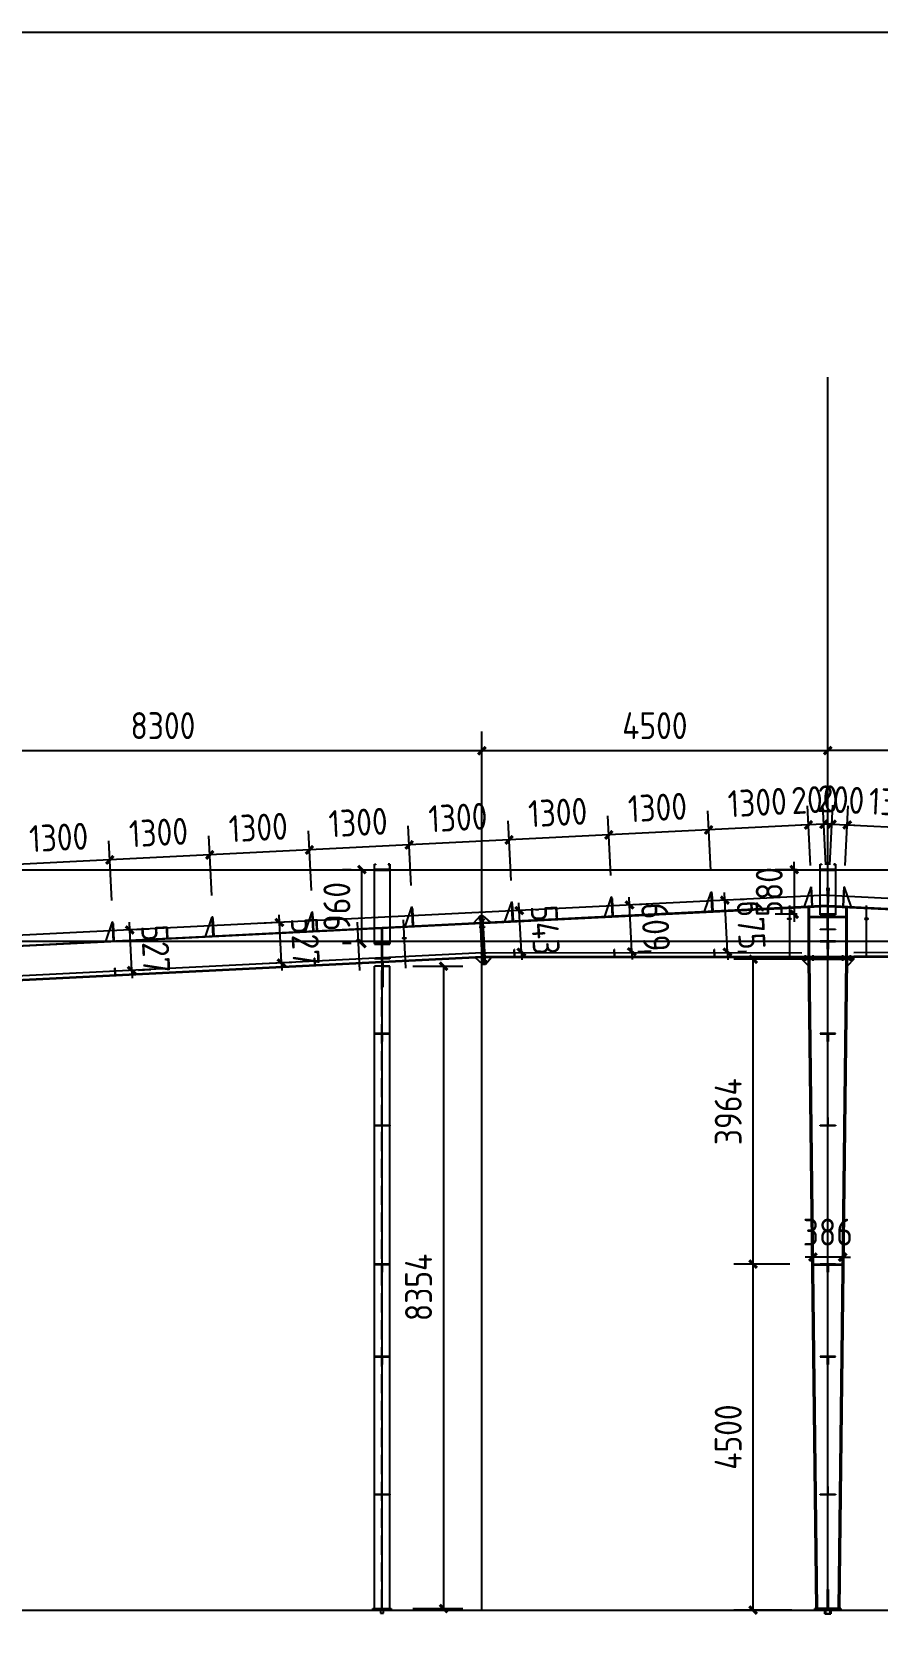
# Model space of a CAD drawing. Extents: x 102162 to 621267, y -39398 to 328893.
# Drawn here: x 188513 to 199516, y 65692 to 86602 of the extents above; entities that cross this region are included whole.
import ezdxf

# ---------------------------------------------------------------- set-up
doc = ezdxf.new("R2010")
doc.units = 0
doc.header["$LTSCALE"] = 1000
doc.header["$MEASUREMENT"] = 0
doc.linetypes.add('DASH', pattern=[0.35, 0.25, -0.1])
doc.layers.add('AXIS', color=3, linetype='Continuous')
doc.layers.add('DOTE', color=1, linetype='Continuous')
doc.styles.get("Standard").update_dxf_attribs({"font": 'gbenor.shx', "bigfont": 'gbcbig.shx'})
doc.dimstyles.get("Standard").update_dxf_attribs({"dimscale": 100, "dimtxt": 3.5, "dimasz": 1, "dimexe": 2.5, "dimexo": 3, "dimgap": 1.5, "dimtad": 1, "dimdec": 0, "dimzin": 0, "dimdsep": 46, "dimtxsty": 'Standard', "dimblk": 'ARCHTICK', "dimcen": 0.09, "dimadec": 0, "dimazin": 0, "dimtfac": 1, "dimtdec": 0, "dimtix": 1, "dimtmove": 2, "dimatfit": 3, "dimfxl": 1, "dimtolj": 1, "dimtzin": 0, "dimarcsym": 0})

# ---------------------------------------------------------------- blocks, each defined once
blk = doc.blocks.new('_ArchTick')
at = {"color": 0, "linetype": 'ByBlock', "const_width": 0.4}
blk.add_lwpolyline([(-0.5, -0.5), (0.5, 0.5)], dxfattribs=at)
blk = doc.blocks.new('*D3037')
at = {"layer": 'AXIS', "color": 0, "lineweight": -2}
for p, q in [((186065, 75169), (186065, 77507)), ((194365, 74097), (194365, 77507)), ((186065, 77257), (194365, 77257))]:
    blk.add_line(p, q, dxfattribs=at)
at = {"layer": 'Defpoints', "color": 0}
for p in [(194365, 77257), (186065, 74869), (194365, 73797)]:
    blk.add_point(p, dxfattribs=at)
at = {"layer": 'AXIS', "color": 0, "lineweight": -2, "xscale": 100, "yscale": 100, "zscale": 100, "rotation": 180}
blk.add_blockref('_ArchTick', (186065, 77257), dxfattribs=at)
at = {"layer": 'AXIS', "color": 0, "lineweight": -2, "xscale": 100, "yscale": 100, "zscale": 100}
blk.add_blockref('_ArchTick', (194365, 77257), dxfattribs=at)
at = {"layer": 'AXIS', "color": 0, "insert": (190215, 77582), "char_height": 350, "attachment_point": 5}
blk.add_mtext('\\A1;8300', dxfattribs=at)
blk = doc.blocks.new('*D3038')
at = {"layer": 'AXIS', "color": 0, "lineweight": -2}
for p, q in [((194365, 74097), (194365, 77507)), ((198865, 76239), (198865, 77507)), ((194365, 77257), (198865, 77257))]:
    blk.add_line(p, q, dxfattribs=at)
at = {"layer": 'Defpoints', "color": 0}
for p in [(198865, 77257), (198865, 75939), (194365, 73797)]:
    blk.add_point(p, dxfattribs=at)
at = {"layer": 'AXIS', "color": 0, "lineweight": -2, "xscale": 100, "yscale": 100, "zscale": 100, "rotation": 180}
blk.add_blockref('_ArchTick', (194365, 77257), dxfattribs=at)
at = {"layer": 'AXIS', "color": 0, "lineweight": -2, "xscale": 100, "yscale": 100, "zscale": 100}
blk.add_blockref('_ArchTick', (198865, 77257), dxfattribs=at)
at = {"layer": 'AXIS', "color": 0, "insert": (196615, 77582), "char_height": 350, "attachment_point": 5}
blk.add_mtext('\\A1;4500', dxfattribs=at)
blk = doc.blocks.new('*D3039')
at = {"layer": 'AXIS', "color": 0, "lineweight": -2}
for p, q in [((198639, 75762), (198600, 76540)), ((198839, 75772), (198800, 76550)), ((198613, 76291), (198513, 76286)), ((198813, 76301), (198613, 76291)), ((198813, 76301), (198912, 76306))]:
    blk.add_line(p, q, dxfattribs=at)
at = {"layer": 'Defpoints', "color": 0}
for p in [(198613, 76291), (198654, 75462), (198854, 75472)]:
    blk.add_point(p, dxfattribs=at)
at = {"layer": 'AXIS', "color": 0, "lineweight": -2, "xscale": 100, "yscale": 100, "zscale": 100}
for p, rotation in [((198613, 76291), 2.862405226109239), ((198813, 76301), 182.8624052261092)]:
    blk.add_blockref('_ArchTick', p, dxfattribs=dict(at, rotation=rotation))
at = {"layer": 'AXIS', "color": 0, "insert": (198696, 76620), "char_height": 350, "attachment_point": 5, "rotation": 2.8624}
blk.add_mtext('\\A1;200', dxfattribs=at)
blk = doc.blocks.new('*D3040')
at = {"layer": 'AXIS', "color": 0, "lineweight": -2}
for p, q in [((198639, 75762), (198600, 76540)), ((197341, 75697), (197302, 76476)), ((198613, 76291), (197314, 76226))]:
    blk.add_line(p, q, dxfattribs=at)
at = {"layer": 'Defpoints', "color": 0}
for p in [(197314, 76226), (197356, 75397), (198654, 75462)]:
    blk.add_point(p, dxfattribs=at)
at = {"layer": 'AXIS', "color": 0, "lineweight": -2, "xscale": 100, "yscale": 100, "zscale": 100}
for p, rotation in [((198613, 76291), 2.862405226111751), ((197314, 76226), 182.8624052261118)]:
    blk.add_blockref('_ArchTick', p, dxfattribs=dict(at, rotation=rotation))
at = {"layer": 'AXIS', "color": 0, "insert": (197947, 76583), "char_height": 350, "attachment_point": 5, "rotation": 2.8624}
blk.add_mtext('\\A1;1300', dxfattribs=at)
blk = doc.blocks.new('*D3041')
at = {"layer": 'AXIS', "color": 0, "lineweight": -2}
for p, q in [((196043, 75632), (196004, 76411)), ((197341, 75697), (197302, 76476)), ((197314, 76226), (196016, 76161))]:
    blk.add_line(p, q, dxfattribs=at)
at = {"layer": 'Defpoints', "color": 0}
for p in [(196016, 76161), (196057, 75332), (197356, 75397)]:
    blk.add_point(p, dxfattribs=at)
at = {"layer": 'AXIS', "color": 0, "lineweight": -2, "xscale": 100, "yscale": 100, "zscale": 100}
for p, rotation in [((196016, 76161), 182.8624052261118), ((197314, 76226), 2.862405226111751)]:
    blk.add_blockref('_ArchTick', p, dxfattribs=dict(at, rotation=rotation))
at = {"layer": 'AXIS', "color": 0, "insert": (196649, 76518), "char_height": 350, "attachment_point": 5, "rotation": 2.8624}
blk.add_mtext('\\A1;1300', dxfattribs=at)
blk = doc.blocks.new('*D3042')
at = {"layer": 'AXIS', "color": 0, "lineweight": -2}
for p, q in [((194744, 75567), (194705, 76346)), ((196043, 75632), (196004, 76411)), ((196016, 76161), (194718, 76096))]:
    blk.add_line(p, q, dxfattribs=at)
at = {"layer": 'Defpoints', "color": 0}
for p in [(194718, 76096), (196057, 75332), (194759, 75267)]:
    blk.add_point(p, dxfattribs=at)
at = {"layer": 'AXIS', "color": 0, "lineweight": -2, "xscale": 100, "yscale": 100, "zscale": 100}
for p, rotation in [((194718, 76096), 182.8624052261118), ((196016, 76161), 2.862405226111751)]:
    blk.add_blockref('_ArchTick', p, dxfattribs=dict(at, rotation=rotation))
at = {"layer": 'AXIS', "color": 0, "insert": (195351, 76453), "char_height": 350, "attachment_point": 5, "rotation": 2.8624}
blk.add_mtext('\\A1;1300', dxfattribs=at)
blk = doc.blocks.new('*D3043')
at = {"layer": 'AXIS', "color": 0, "lineweight": -2}
for p, q in [((194744, 75567), (194705, 76346)), ((193446, 75502), (193407, 76281)), ((194718, 76096), (193419, 76031))]:
    blk.add_line(p, q, dxfattribs=at)
at = {"layer": 'Defpoints', "color": 0}
for p in [(193419, 76031), (193461, 75203), (194759, 75267)]:
    blk.add_point(p, dxfattribs=at)
at = {"layer": 'AXIS', "color": 0, "lineweight": -2, "xscale": 100, "yscale": 100, "zscale": 100}
for p, rotation in [((194718, 76096), 2.862405226111751), ((193419, 76031), 182.8624052261118)]:
    blk.add_blockref('_ArchTick', p, dxfattribs=dict(at, rotation=rotation))
at = {"layer": 'AXIS', "color": 0, "insert": (194052, 76388), "char_height": 350, "attachment_point": 5, "rotation": 2.8624}
blk.add_mtext('\\A1;1300', dxfattribs=at)
blk = doc.blocks.new('*D3044')
at = {"layer": 'AXIS', "color": 0, "lineweight": -2}
for p, q in [((192147, 75437), (192108, 76216)), ((193446, 75502), (193407, 76281)), ((193419, 76031), (192121, 75966))]:
    blk.add_line(p, q, dxfattribs=at)
at = {"layer": 'Defpoints', "color": 0}
for p in [(192121, 75966), (192162, 75138), (193461, 75203)]:
    blk.add_point(p, dxfattribs=at)
at = {"layer": 'AXIS', "color": 0, "lineweight": -2, "xscale": 100, "yscale": 100, "zscale": 100}
for p, rotation in [((192121, 75966), 182.8624052261118), ((193419, 76031), 2.862405226111751)]:
    blk.add_blockref('_ArchTick', p, dxfattribs=dict(at, rotation=rotation))
at = {"layer": 'AXIS', "color": 0, "insert": (192754, 76323), "char_height": 350, "attachment_point": 5, "rotation": 2.8624}
blk.add_mtext('\\A1;1300', dxfattribs=at)
blk = doc.blocks.new('*D3045')
at = {"layer": 'AXIS', "color": 0, "lineweight": -2}
for p, q in [((190849, 75372), (190810, 76151)), ((192147, 75437), (192108, 76216)), ((192121, 75966), (190823, 75901))]:
    blk.add_line(p, q, dxfattribs=at)
at = {"layer": 'Defpoints', "color": 0}
for p in [(190823, 75901), (190864, 75073), (192162, 75138)]:
    blk.add_point(p, dxfattribs=at)
at = {"layer": 'AXIS', "color": 0, "lineweight": -2, "xscale": 100, "yscale": 100, "zscale": 100}
for p, rotation in [((190823, 75901), 182.8624052261118), ((192121, 75966), 2.862405226111751)]:
    blk.add_blockref('_ArchTick', p, dxfattribs=dict(at, rotation=rotation))
at = {"layer": 'AXIS', "color": 0, "insert": (191455, 76258), "char_height": 350, "attachment_point": 5, "rotation": 2.8624}
blk.add_mtext('\\A1;1300', dxfattribs=at)
blk = doc.blocks.new('*D3046')
at = {"layer": 'AXIS', "color": 0, "lineweight": -2}
for p, q in [((190849, 75372), (190810, 76151)), ((189551, 75307), (189512, 76086)), ((190823, 75901), (189524, 75836))]:
    blk.add_line(p, q, dxfattribs=at)
at = {"layer": 'Defpoints', "color": 0}
for p in [(189524, 75836), (190864, 75073), (189566, 75008)]:
    blk.add_point(p, dxfattribs=at)
at = {"layer": 'AXIS', "color": 0, "lineweight": -2, "xscale": 100, "yscale": 100, "zscale": 100}
for p, rotation in [((189524, 75836), 182.8624052261118), ((190823, 75901), 2.862405226111751)]:
    blk.add_blockref('_ArchTick', p, dxfattribs=dict(at, rotation=rotation))
at = {"layer": 'AXIS', "color": 0, "insert": (190157, 76193), "char_height": 350, "attachment_point": 5, "rotation": 2.8624}
blk.add_mtext('\\A1;1300', dxfattribs=at)
blk = doc.blocks.new('*D3047')
at = {"layer": 'AXIS', "color": 0, "lineweight": -2}
for p, q in [((188252, 75242), (188213, 76021)), ((189551, 75307), (189512, 76086)), ((189524, 75836), (188226, 75771))]:
    blk.add_line(p, q, dxfattribs=at)
at = {"layer": 'Defpoints', "color": 0}
for p in [(188226, 75771), (188267, 74943), (189566, 75008)]:
    blk.add_point(p, dxfattribs=at)
at = {"layer": 'AXIS', "color": 0, "lineweight": -2, "xscale": 100, "yscale": 100, "zscale": 100}
for p, rotation in [((189524, 75836), 2.862405226111751), ((188226, 75771), 182.8624052261118)]:
    blk.add_blockref('_ArchTick', p, dxfattribs=dict(at, rotation=rotation))
at = {"layer": 'AXIS', "color": 0, "insert": (188859, 76129), "char_height": 350, "attachment_point": 5, "rotation": 2.8624}
blk.add_mtext('\\A1;1300', dxfattribs=at)
blk = doc.blocks.new('*D3056')
at = {"layer": 'AXIS', "color": 0, "lineweight": -2}
for p, q in [((198865, 76239), (198865, 77507)), ((203365, 74097), (203365, 77507)), ((203365, 77257), (198865, 77257))]:
    blk.add_line(p, q, dxfattribs=at)
at = {"layer": 'Defpoints', "color": 0}
for p in [(198865, 77257), (198865, 75939), (203365, 73797)]:
    blk.add_point(p, dxfattribs=at)
at = {"layer": 'AXIS', "color": 0, "lineweight": -2, "xscale": 100, "yscale": 100, "zscale": 100, "rotation": 180}
blk.add_blockref('_ArchTick', (198865, 77257), dxfattribs=at)
at = {"layer": 'AXIS', "color": 0, "lineweight": -2, "xscale": 100, "yscale": 100, "zscale": 100}
blk.add_blockref('_ArchTick', (203365, 77257), dxfattribs=at)
at = {"layer": 'AXIS', "color": 0, "insert": (201115, 77582), "char_height": 350, "attachment_point": 5}
blk.add_mtext('\\A1;4500', dxfattribs=at)
blk = doc.blocks.new('*D3057')
at = {"layer": 'AXIS', "color": 0, "lineweight": -2}
for p, q in [((198892, 75772), (198931, 76550)), ((199092, 75762), (199130, 76540)), ((198918, 76301), (198818, 76306)), ((198918, 76301), (199118, 76291)), ((199118, 76291), (199218, 76286))]:
    blk.add_line(p, q, dxfattribs=at)
at = {"layer": 'Defpoints', "color": 0}
for p in [(199118, 76291), (198877, 75472), (199077, 75462)]:
    blk.add_point(p, dxfattribs=at)
at = {"layer": 'AXIS', "color": 0, "lineweight": -2, "xscale": 100, "yscale": 100, "zscale": 100}
for p, rotation in [((198918, 76301), 357.1375947738908), ((199118, 76291), 177.1375947738908)]:
    blk.add_blockref('_ArchTick', p, dxfattribs=dict(at, rotation=rotation))
at = {"layer": 'AXIS', "color": 0, "insert": (199034, 76620), "char_height": 350, "attachment_point": 5, "rotation": 357.1376}
blk.add_mtext('\\A1;200', dxfattribs=at)
blk = doc.blocks.new('*D3058')
at = {"layer": 'AXIS', "color": 0, "lineweight": -2}
for p, q in [((199092, 75762), (199130, 76540)), ((200390, 75697), (200429, 76476)), ((199118, 76291), (200416, 76226))]:
    blk.add_line(p, q, dxfattribs=at)
at = {"layer": 'Defpoints', "color": 0}
for p in [(200416, 76226), (199077, 75462), (200375, 75397)]:
    blk.add_point(p, dxfattribs=at)
at = {"layer": 'AXIS', "color": 0, "lineweight": -2, "xscale": 100, "yscale": 100, "zscale": 100}
for p, rotation in [((199118, 76291), 177.1375947738883), ((200416, 76226), 357.1375947738882)]:
    blk.add_blockref('_ArchTick', p, dxfattribs=dict(at, rotation=rotation))
at = {"layer": 'AXIS', "color": 0, "insert": (199783, 76583), "char_height": 350, "attachment_point": 5, "rotation": 357.1376}
blk.add_mtext('\\A1;1300', dxfattribs=at)
blk = doc.blocks.new('*D3081')
at = {"layer": 'AXIS', "color": 0, "lineweight": -2}
for p, q in [((198372, 70579), (197644, 70579)), ((197894, 66079), (197894, 70579)), ((198395, 66079), (197644, 66079))]:
    blk.add_line(p, q, dxfattribs=at)
at = {"layer": 'Defpoints', "color": 0}
for p in [(197894, 70579), (198672, 70579), (198695, 66079)]:
    blk.add_point(p, dxfattribs=at)
at = {"layer": 'AXIS', "color": 0, "lineweight": -2, "xscale": 100, "yscale": 100, "zscale": 100}
for p, rotation in [((197894, 70579), 90), ((197894, 66079), 270)]:
    blk.add_blockref('_ArchTick', p, dxfattribs=dict(at, rotation=rotation))
at = {"layer": 'AXIS', "color": 0, "insert": (197569, 68329), "char_height": 350, "attachment_point": 5, "rotation": 90}
blk.add_mtext('\\A1;4500', dxfattribs=at)
blk = doc.blocks.new('*D3082')
at = {"layer": 'AXIS', "color": 0, "lineweight": -2}
for p, q in [((198565, 74543), (197644, 74543)), ((197894, 70579), (197894, 74543)), ((198372, 70579), (197644, 70579))]:
    blk.add_line(p, q, dxfattribs=at)
at = {"layer": 'Defpoints', "color": 0}
for p in [(197894, 74543), (198865, 74543), (198672, 70579)]:
    blk.add_point(p, dxfattribs=at)
at = {"layer": 'AXIS', "color": 0, "lineweight": -2, "xscale": 100, "yscale": 100, "zscale": 100}
for p, rotation in [((197894, 74543), 90), ((197894, 70579), 270)]:
    blk.add_blockref('_ArchTick', p, dxfattribs=dict(at, rotation=rotation))
at = {"layer": 'AXIS', "color": 0, "insert": (197569, 72561), "char_height": 350, "attachment_point": 5, "rotation": 90}
blk.add_mtext('\\A1;3964', dxfattribs=at)
blk = doc.blocks.new('*D3092')
at = {"color": 0, "lineweight": -2}
for p, q in [((192665, 75709), (192553, 75709)), ((192803, 74749), (192803, 75709)), ((192665, 74749), (192553, 74749))]:
    blk.add_line(p, q, dxfattribs=at)
at = {"layer": 'Defpoints', "color": 0}
for p in [(192803, 75709), (192965, 75709), (192965, 74749)]:
    blk.add_point(p, dxfattribs=at)
at = {"color": 0, "lineweight": -2, "xscale": 100, "yscale": 100, "zscale": 100}
for p, rotation in [((192803, 75709), 90), ((192803, 74749), 270)]:
    blk.add_blockref('_ArchTick', p, dxfattribs=dict(at, rotation=rotation))
at = {"color": 0, "insert": (192478, 75229), "char_height": 350, "attachment_point": 5, "rotation": 90}
blk.add_mtext('\\A1;960', dxfattribs=at)
blk = doc.blocks.new('*D3035')
at = {"color": 0, "lineweight": -2}
for p, q in [((198465, 75709), (198178, 75709)), ((198428, 75709), (198428, 75809)), ((198428, 75709), (198428, 75129)), ((198465, 75129), (198178, 75129)), ((198428, 75129), (198428, 75029))]:
    blk.add_line(p, q, dxfattribs=at)
at = {"layer": 'Defpoints', "color": 0}
for p in [(198765, 75709), (198428, 75129), (198765, 75129)]:
    blk.add_point(p, dxfattribs=at)
at = {"color": 0, "lineweight": -2, "xscale": 100, "yscale": 100, "zscale": 100}
for p, rotation in [((198428, 75709), 270), ((198428, 75129), 90)]:
    blk.add_blockref('_ArchTick', p, dxfattribs=dict(at, rotation=rotation))
at = {"color": 0, "insert": (198103, 75419), "char_height": 350, "attachment_point": 5, "rotation": 90}
blk.add_mtext('\\A1;580', dxfattribs=at)
blk = doc.blocks.new('*D3096')
at = {"layer": 'AXIS', "color": 0, "lineweight": -2}
for p, q in [((198672, 70879), (198672, 70920)), ((199059, 70879), (199059, 70920)), ((198672, 70670), (198572, 70670)), ((199059, 70670), (198672, 70670)), ((199059, 70670), (199159, 70670))]:
    blk.add_line(p, q, dxfattribs=at)
at = {"layer": 'Defpoints', "color": 0}
for p in [(198672, 70670), (198672, 70579), (199059, 70579)]:
    blk.add_point(p, dxfattribs=at)
at = {"layer": 'AXIS', "color": 0, "lineweight": -2, "xscale": 100, "yscale": 100, "zscale": 100}
blk.add_blockref('_ArchTick', (198672, 70670), dxfattribs=at)
at = {"layer": 'AXIS', "color": 0, "lineweight": -2, "xscale": 100, "yscale": 100, "zscale": 100, "rotation": 180}
blk.add_blockref('_ArchTick', (199059, 70670), dxfattribs=at)
at = {"layer": 'AXIS', "color": 0, "insert": (198865, 70995), "char_height": 350, "attachment_point": 5}
blk.add_mtext('\\A1;386', dxfattribs=at)
blk = doc.blocks.new('*D3099')
at = {"color": 0, "lineweight": -2}
for p, q in [((193465, 74453), (194116, 74453)), ((193866, 74453), (193866, 66099)), ((193465, 66099), (194116, 66099))]:
    blk.add_line(p, q, dxfattribs=at)
at = {"layer": 'Defpoints', "color": 0}
for p in [(193165, 74453), (193165, 66099), (193866, 66099)]:
    blk.add_point(p, dxfattribs=at)
at = {"color": 0, "lineweight": -2, "xscale": 100, "yscale": 100, "zscale": 100}
for p, rotation in [((193866, 74453), 90), ((193866, 66099), 270)]:
    blk.add_blockref('_ArchTick', p, dxfattribs=dict(at, rotation=rotation))
at = {"color": 0, "insert": (193541, 70276), "char_height": 350, "attachment_point": 5, "rotation": 90}
blk.add_mtext('\\A1;8354', dxfattribs=at)
blk = doc.blocks.new('*D3104')
at = {"color": 0, "lineweight": -2}
for p, q in [((189783, 74925), (189778, 75025)), ((189809, 74399), (189783, 74925)), ((189870, 74929), (190033, 74938)), ((189809, 74399), (189814, 74299)), ((189896, 74403), (190059, 74411))]:
    blk.add_line(p, q, dxfattribs=at)
at = {"layer": 'Defpoints', "color": 0}
for p in [(189570, 74914), (189783, 74925), (189597, 74388)]:
    blk.add_point(p, dxfattribs=at)
at = {"color": 0, "lineweight": -2, "xscale": 100, "yscale": 100, "zscale": 100}
for p, rotation in [((189783, 74925), 272.8624052261198), ((189809, 74399), 92.86240522611982)]:
    blk.add_blockref('_ArchTick', p, dxfattribs=dict(at, rotation=rotation))
at = {"color": 0, "insert": (190121, 74678), "char_height": 350, "attachment_point": 5, "rotation": 272.8624}
blk.add_mtext('\\A1;527', dxfattribs=at)
blk = doc.blocks.new('*D3105')
at = {"color": 0, "lineweight": -2}
for p, q in [((191730, 75022), (191725, 75122)), ((191867, 75029), (191481, 75010)), ((191757, 74496), (191730, 75022)), ((191894, 74503), (191507, 74484)), ((191757, 74496), (191762, 74396))]:
    blk.add_line(p, q, dxfattribs=at)
at = {"layer": 'Defpoints', "color": 0}
for p in [(191730, 75022), (192167, 75044), (192193, 74518)]:
    blk.add_point(p, dxfattribs=at)
at = {"color": 0, "lineweight": -2, "xscale": 100, "yscale": 100, "zscale": 100}
for p, rotation in [((191730, 75022), 272.8624052261073), ((191757, 74496), 92.86240522610726)]:
    blk.add_blockref('_ArchTick', p, dxfattribs=dict(at, rotation=rotation))
at = {"color": 0, "insert": (192068, 74775), "char_height": 350, "attachment_point": 5, "rotation": 272.8624}
blk.add_mtext('\\A1;527', dxfattribs=at)
blk = doc.blocks.new('*D3106')
at = {"color": 0, "lineweight": -2}
for p, q in [((194851, 75178), (194846, 75278)), ((194878, 74636), (194851, 75178)), ((195063, 75189), (195100, 75191)), ((195090, 74647), (195128, 74649)), ((194878, 74636), (194883, 74537))]:
    blk.add_line(p, q, dxfattribs=at)
at = {"layer": 'Defpoints', "color": 0}
for p in [(194764, 75174), (194851, 75178), (194791, 74632)]:
    blk.add_point(p, dxfattribs=at)
at = {"color": 0, "lineweight": -2, "xscale": 100, "yscale": 100, "zscale": 100}
for p, rotation in [((194851, 75178), 272.8624052261067), ((194878, 74636), 92.86240522610663)]:
    blk.add_blockref('_ArchTick', p, dxfattribs=dict(at, rotation=rotation))
at = {"color": 0, "insert": (195189, 74924), "char_height": 350, "attachment_point": 5, "rotation": 272.8624}
blk.add_mtext('\\A1;543', dxfattribs=at)
blk = doc.blocks.new('*D3107')
at = {"color": 0, "lineweight": -2}
for p, q in [((196285, 75250), (196280, 75350)), ((196315, 74642), (196285, 75250)), ((196362, 75254), (196534, 75263)), ((196392, 74646), (196565, 74655)), ((196315, 74642), (196320, 74542))]:
    blk.add_line(p, q, dxfattribs=at)
at = {"layer": 'Defpoints', "color": 0}
for p in [(196062, 75239), (196285, 75250), (196093, 74631)]:
    blk.add_point(p, dxfattribs=at)
at = {"color": 0, "lineweight": -2, "xscale": 100, "yscale": 100, "zscale": 100}
for p, rotation in [((196285, 75250), 272.8624052261163), ((196315, 74642), 92.86240522611627)]:
    blk.add_blockref('_ArchTick', p, dxfattribs=dict(at, rotation=rotation))
at = {"color": 0, "insert": (196625, 74962), "char_height": 350, "attachment_point": 5, "rotation": 272.8624}
blk.add_mtext('\\A1;609', dxfattribs=at)
blk = doc.blocks.new('*D3108')
at = {"color": 0, "lineweight": -2}
for p, q in [((197525, 75312), (197520, 75412)), ((197559, 74638), (197525, 75312)), ((197660, 75319), (197775, 75325)), ((197694, 74645), (197809, 74651)), ((197559, 74638), (197564, 74538))]:
    blk.add_line(p, q, dxfattribs=at)
at = {"layer": 'Defpoints', "color": 0}
for p in [(197361, 75304), (197525, 75312), (197394, 74630)]:
    blk.add_point(p, dxfattribs=at)
at = {"color": 0, "lineweight": -2, "xscale": 100, "yscale": 100, "zscale": 100}
for p, rotation in [((197525, 75312), 272.8624052261043), ((197559, 74638), 92.86240522610431)]:
    blk.add_blockref('_ArchTick', p, dxfattribs=dict(at, rotation=rotation))
at = {"color": 0, "insert": (197867, 74991), "char_height": 350, "attachment_point": 5, "rotation": 272.8624}
blk.add_mtext('\\A1;675', dxfattribs=at)

msp = doc.modelspace()

# ---------------------------------------------------------------- linework, layer by layer
at = {"color": 4}
for p, q in [((181549.4, 75709), (216175.4, 75709)), ((192965.4, 74748.7), (192965.4, 75779)), ((192965.4, 75709), (192965.4, 75779)), ((192965.4, 75779), (192985.4, 75779)), ((193165.4, 75711), (192965.4, 75711)), ((193165.4, 75709), (192965.4, 75709)), ((192967.4, 75709), (192967.4, 75779)), ((192985.4, 75777), (192967.4, 75777)), ((192985.4, 75779), (192985.4, 75777)), ((193165.4, 75779), (193145.4, 75779)), ((193145.4, 75779), (193145.4, 75777)), ((193145.4, 75777), (193163.4, 75777)), ((193163.4, 75777), (193163.4, 75709)), ((193165.4, 75779), (193165.4, 74748.7)), ((193165.4, 75779), (193165.4, 75709)), ((198765.4, 75121), (198765.4, 75779)), ((198765.4, 75709), (198765.4, 75779)), ((198765.4, 75779), (198785.4, 75779)), ((198965.4, 75711), (198765.4, 75711)), ((198965.4, 75709), (198765.4, 75709)), ((198767.4, 75709), (198767.4, 75779)), ((198785.4, 75777), (198767.4, 75777)), ((198785.4, 75779), (198785.4, 75777)), ((198965.4, 75779), (198945.4, 75779)), ((198945.4, 75779), (198945.4, 75777)), ((198945.4, 75777), (198963.4, 75777)), ((198963.4, 75777), (198963.4, 75709)), ((198965.4, 75779), (198965.4, 75121)), ((198965.4, 75779), (198965.4, 75709)), ((198865.4, 75129), (198765.4, 75129)), ((198765.4, 75129), (198765.4, 75121)), ((198765.4, 75121), (198965.4, 75121)), ((198862.4, 74937), (198862.4, 75121)), ((198965.4, 75129), (198865.4, 75129)), ((198965.4, 75129), (198865.4, 75129)), ((198965.4, 75129), (198865.4, 75129)), ((198868.4, 74937), (198868.4, 75121)), ((198965.4, 75121), (198965.4, 75129)), ((198765.4, 74929), (198765.4, 74937)), ((198765.4, 74937), (198965.4, 74937)), ((198865.4, 74929), (198765.4, 74929)), ((198965.4, 74929), (198865.4, 74929)), ((198965.4, 74937), (198965.4, 74929)), ((181549.4, 74779), (216175.4, 74779)), ((193065.4, 74748.7), (192965.4, 74748.7)), ((192965.4, 74748.7), (192965.4, 74740.7)), ((192965.4, 74740.7), (193165.4, 74740.7)), ((193062.4, 74556.7), (193062.4, 74740.7)), ((193165.4, 74748.7), (193065.4, 74748.7)), ((193165.4, 74748.7), (193065.4, 74748.7)), ((193068.4, 74556.7), (193068.4, 74740.7)), ((193165.4, 74740.7), (193165.4, 74748.7)), ((192965.4, 74548.7), (192965.4, 74556.7)), ((192965.4, 74556.7), (193165.4, 74556.7)), ((193065.4, 74548.7), (192965.4, 74548.7)), ((193165.4, 74548.7), (193065.4, 74548.7)), ((193165.4, 74556.7), (193165.4, 74548.7))]:
    msp.add_line(p, q, dxfattribs=at)
at = {"color": 2}
for p, q in [((192965.4, 75709), (193165.4, 75709)), ((192965.4, 75709), (192965.4, 75703)), ((192965.4, 75709), (193165.4, 75709)), ((192965.4, 75703), (193165.4, 75703)), ((193165.4, 75709), (193165.4, 75703)), ((198765.4, 75709), (198765.4, 75703)), ((198765.4, 75709), (198965.4, 75709)), ((198765.4, 75703), (198965.4, 75703)), ((198965.4, 75709), (198965.4, 75703)), ((198647.2, 75483.4), (198653.2, 75483.7)), ((198665.6, 75234), (198653.2, 75483.7)), ((199065.1, 75234), (199077.6, 75483.7)), ((199083.6, 75483.4), (199077.6, 75483.7)), ((194664.6, 75034), (194752, 75288.7)), ((194752, 75288.7), (194758, 75289)), ((194764.5, 75039), (194752, 75288.7)), ((194770.5, 75039.3), (194758, 75289)), ((195963, 75098.9), (196050.4, 75353.6)), ((196050.4, 75353.6), (196056.4, 75353.9)), ((196062.9, 75103.9), (196050.4, 75353.6)), ((196068.9, 75104.2), (196056.4, 75353.9)), ((196057.5, 75332.3), (196068.9, 75104.2)), ((197261.4, 75163.8), (197348.8, 75418.5)), ((197348.8, 75418.5), (197354.8, 75418.8)), ((197361.3, 75168.8), (197348.8, 75418.5)), ((197367.3, 75169.1), (197354.8, 75418.8)), ((197355.9, 75397.3), (197367.3, 75169.1)), ((198559.8, 75228.7), (198647.2, 75483.4)), ((198659.7, 75233.7), (198647.2, 75483.4)), ((198854, 75472.2), (198865.4, 75244)), ((198876.8, 75472.2), (198865.4, 75244)), ((199071.1, 75233.7), (199083.6, 75483.4)), ((199171, 75228.7), (199083.6, 75483.4)), ((190769.5, 74839.2), (190856.9, 75093.9)), ((190856.9, 75093.9), (190862.9, 75094.2)), ((190869.4, 74844.2), (190856.9, 75093.9)), ((190875.4, 74844.5), (190862.9, 75094.2)), ((190864, 75072.7), (190875.4, 74844.5)), ((192067.9, 74904.1), (192155.3, 75158.8)), ((192155.3, 75158.8), (192161.3, 75159.1)), ((192167.8, 74909.1), (192155.3, 75158.8)), ((192173.8, 74909.4), (192161.3, 75159.1)), ((192162.3, 75137.6), (192173.8, 74909.4)), ((193366.3, 74969.1), (193453.7, 75223.7)), ((193453.7, 75223.7), (193459.6, 75224)), ((193466.1, 74974.1), (193453.7, 75223.7)), ((193472.1, 74974.4), (193459.6, 75224)), ((193460.7, 75202.5), (193472.1, 74974.4)), ((194342.9, 75108), (194257.5, 75013.6)), ((194325.2, 75062.1), (194401.1, 75065.9)), ((194342.9, 75108), (194378.9, 75109.8)), ((194374.4, 74478.8), (194342.9, 75108)), ((194392.4, 74479.7), (194360.9, 75108.9)), ((194410.3, 74480.6), (194378.9, 75109.8)), ((194378.9, 75109.8), (194473.3, 75024.4)), ((194759.1, 75267.4), (194770.5, 75039.3)), ((198365.4, 75244), (198365.4, 74569)), ((198365.4, 75074.3), (198365.4, 75063.3)), ((198625.4, 75097.8), (199105.4, 75097.8)), ((198625.4, 75089.8), (199105.4, 75089.8)), ((198865.4, 75244), (198865.4, 74569)), ((198865.4, 75244), (198865.4, 74569)), ((199105.4, 74579), (199105.4, 75220)), ((199115.4, 74579), (199115.4, 75219.5)), ((199365.4, 75244), (199365.4, 74569)), ((199365.4, 75074.3), (199365.4, 75063.3)), ((189471.1, 74774.3), (189558.5, 75029)), ((189558.5, 75029), (189564.5, 75029.3)), ((189571, 74779), (189558.5, 75029)), ((189577, 74779), (189564.5, 75029.3)), ((189565.6, 75007.8), (189577, 74779.6)), ((192776.4, 74398.9), (192744.9, 75028.1)), ((193375.6, 74428.9), (193344.2, 75058.1)), ((194330.2, 74962.2), (194406.1, 74966)), ((194365.4, 75019), (194387.9, 74569.6)), ((192756.9, 74793.9), (192756.9, 74782.9)), ((192965.4, 74779), (193165.4, 74779)), ((193356.2, 74823.9), (193356.2, 74812.9)), ((194787.4, 74582.1), (194782.9, 74672.1)), ((194788.9, 74672.1), (194782.9, 74672.1)), ((194793.4, 74582.1), (194788.9, 74672.1)), ((196089, 74581.1), (196084.5, 74671.1)), ((196090.5, 74671), (196084.5, 74671.1)), ((196095, 74581), (196090.5, 74671)), ((197390.7, 74580), (197386.2, 74670)), ((197392.2, 74670), (197386.2, 74670)), ((197396.7, 74580), (197392.2, 74670)), ((198865.4, 74779), (198765.4, 74779)), ((198765.4, 74779), (198765.4, 74773)), ((198765.4, 74773), (198965.4, 74773)), ((198862.4, 74673), (198862.4, 74773)), ((198862.4, 74773), (198868.4, 74773)), ((198865.4, 74673), (198862.4, 74673)), ((198965.4, 74779), (198865.4, 74779)), ((198865.4, 74779), (198865.4, 74673)), ((198868.4, 74673), (198865.4, 74673)), ((198868.4, 74773), (198868.4, 74673)), ((198965.4, 74773), (198965.4, 74779)), ((199105.4, 74779), (199105.4, 74773)), ((199105.6, 74778.7), (199105.6, 74772.7)), ((192191.3, 74557.9), (192185.3, 74557.6)), ((192189.8, 74467.7), (192185.3, 74557.6)), ((192195.8, 74468), (192189.8, 74467.7)), ((192195.8, 74468), (192191.3, 74557.9)), ((193065.4, 74453.5), (193165.4, 74453.5)), ((193068.4, 74453.5), (193068.4, 74503.6)), ((193068.4, 74453.5), (193068.4, 74183.5)), ((193078.4, 74183.5), (193078.4, 74504.1)), ((194374.4, 74478.8), (194280, 74562)), ((194347.2, 74622.6), (194423.1, 74626.4)), ((194352.2, 74522.7), (194428.1, 74526.5)), ((194374.4, 74478.8), (194410.3, 74480.6)), ((194410.3, 74480.6), (194491.6, 74570.4)), ((194793.4, 74582.1), (194787.4, 74582.1)), ((196095, 74581), (196089, 74581.1)), ((197396.7, 74580), (197390.7, 74580)), ((198525.4, 74561), (198525.4, 74579)), ((198525.4, 74579), (199205.4, 74579)), ((198865.4, 74561), (198525.4, 74561)), ((198525.4, 74561), (198525.4, 74543)), ((198525.4, 74543), (199205.4, 74543)), ((198525.4, 74543), (198616.5, 74453)), ((198570.4, 74599), (198570.4, 74523)), ((198670.4, 74599), (198670.4, 74523)), ((199205.4, 74561), (198865.4, 74561)), ((199060.4, 74523), (199060.4, 74598.5)), ((199205.4, 74543), (199115.4, 74453)), ((199160.4, 74523), (199160.4, 74598.5)), ((199205.4, 74579), (199205.4, 74561)), ((199205.4, 74543), (199205.4, 74561)), ((189594.6, 74428), (189588.6, 74427.7)), ((189593.1, 74337.8), (189588.6, 74427.7)), ((189599.1, 74338.1), (189593.1, 74337.8)), ((189599.1, 74338.1), (189594.6, 74428)), ((193068.4, 74183.5), (193078.4, 74183.5)), ((193065.4, 73579), (192965.4, 73579)), ((192965.4, 73579), (192965.4, 73573)), ((192965.4, 73573), (193165.4, 73573)), ((193062.4, 73473), (193062.4, 73573)), ((193062.4, 73573), (193068.4, 73573)), ((193065.4, 73473), (193062.4, 73473)), ((193165.4, 73579), (193065.4, 73579)), ((193065.4, 73579), (193065.4, 73473)), ((193068.4, 73473), (193065.4, 73473)), ((193068.4, 73573), (193068.4, 73473)), ((193165.4, 73573), (193165.4, 73579)), ((198865.4, 73579), (198765.4, 73579)), ((198765.4, 73579), (198765.4, 73573)), ((198765.4, 73573), (198965.4, 73573)), ((198862.4, 73473), (198862.4, 73573)), ((198862.4, 73573), (198868.4, 73573)), ((198865.4, 73473), (198862.4, 73473)), ((198965.4, 73579), (198865.4, 73579)), ((198865.4, 73579), (198865.4, 73473)), ((198868.4, 73473), (198865.4, 73473)), ((198868.4, 73573), (198868.4, 73473)), ((198965.4, 73573), (198965.4, 73579)), ((192965.4, 72379), (192965.4, 72385)), ((192965.4, 72385), (193165.4, 72385)), ((193065.4, 72379), (192965.4, 72379)), ((193065.4, 72485), (193062.4, 72485)), ((193062.4, 72485), (193062.4, 72385)), ((193062.4, 72385), (193068.4, 72385)), ((193065.4, 72379), (193065.4, 72485)), ((193068.4, 72485), (193065.4, 72485)), ((193165.4, 72379), (193065.4, 72379)), ((193068.4, 72385), (193068.4, 72485)), ((193165.4, 72385), (193165.4, 72379)), ((198765.4, 72379), (198765.4, 72385)), ((198765.4, 72385), (198965.4, 72385)), ((198865.4, 72379), (198765.4, 72379)), ((198865.4, 72485), (198862.4, 72485)), ((198862.4, 72485), (198862.4, 72385)), ((198862.4, 72385), (198868.4, 72385)), ((198865.4, 72379), (198865.4, 72485)), ((198868.4, 72485), (198865.4, 72485)), ((198965.4, 72379), (198865.4, 72379)), ((198868.4, 72385), (198868.4, 72485)), ((198965.4, 72385), (198965.4, 72379)), ((193065.4, 70579), (192965.4, 70579)), ((192965.4, 70579), (192965.4, 70573)), ((192965.4, 70573), (193165.4, 70573)), ((193062.4, 70473), (193062.4, 70573)), ((193062.4, 70573), (193068.4, 70573)), ((193065.4, 70473), (193062.4, 70473)), ((193165.4, 70579), (193065.4, 70579)), ((193065.4, 70579), (193065.4, 70473)), ((193068.4, 70473), (193065.4, 70473)), ((193068.4, 70573), (193068.4, 70473)), ((193165.4, 70573), (193165.4, 70579)), ((198672.2, 70579), (199058.6, 70579)), ((198672.3, 70571), (199058.5, 70571)), ((198865.4, 70579), (198765.4, 70579)), ((198765.4, 70579), (198765.4, 70573)), ((198765.4, 70573), (198965.4, 70573)), ((198862.4, 70473), (198862.4, 70573)), ((198862.4, 70573), (198868.4, 70573)), ((198865.4, 70473), (198862.4, 70473)), ((198965.4, 70579), (198865.4, 70579)), ((198865.4, 70579), (198865.4, 70473)), ((198868.4, 70473), (198865.4, 70473)), ((198868.4, 70573), (198868.4, 70473)), ((198965.4, 70573), (198965.4, 70579)), ((193065.4, 69379), (192965.4, 69379)), ((192965.4, 69379), (192965.4, 69373)), ((192965.4, 69373), (193165.4, 69373)), ((193062.4, 69273), (193062.4, 69373)), ((193062.4, 69373), (193068.4, 69373)), ((193065.4, 69273), (193062.4, 69273)), ((193165.4, 69379), (193065.4, 69379)), ((193065.4, 69379), (193065.4, 69273)), ((193068.4, 69273), (193065.4, 69273)), ((193068.4, 69373), (193068.4, 69273)), ((193165.4, 69373), (193165.4, 69379)), ((198865.4, 69379), (198765.4, 69379)), ((198765.4, 69379), (198765.4, 69373)), ((198765.4, 69373), (198965.4, 69373)), ((198862.4, 69273), (198862.4, 69373)), ((198862.4, 69373), (198868.4, 69373)), ((198865.4, 69273), (198862.4, 69273)), ((198965.4, 69379), (198865.4, 69379)), ((198865.4, 69379), (198865.4, 69273)), ((198868.4, 69273), (198865.4, 69273)), ((198868.4, 69373), (198868.4, 69273)), ((198965.4, 69373), (198965.4, 69379)), ((192965.4, 67579), (192965.4, 67585)), ((192965.4, 67585), (193165.4, 67585)), ((193065.4, 67579), (192965.4, 67579)), ((193065.4, 67685), (193062.4, 67685)), ((193062.4, 67685), (193062.4, 67585)), ((193062.4, 67585), (193068.4, 67585)), ((193065.4, 67579), (193065.4, 67685)), ((193068.4, 67685), (193065.4, 67685)), ((193165.4, 67579), (193065.4, 67579)), ((193068.4, 67585), (193068.4, 67685)), ((193165.4, 67585), (193165.4, 67579)), ((198765.4, 67579), (198765.4, 67585)), ((198765.4, 67585), (198965.4, 67585)), ((198865.4, 67579), (198765.4, 67579)), ((198865.4, 67685), (198862.4, 67685)), ((198862.4, 67685), (198862.4, 67585)), ((198862.4, 67585), (198868.4, 67585)), ((198865.4, 67579), (198865.4, 67685)), ((198868.4, 67685), (198865.4, 67685)), ((198965.4, 67579), (198865.4, 67579)), ((198868.4, 67585), (198868.4, 67685)), ((198965.4, 67585), (198965.4, 67579)), ((198861.4, 66099), (198861.4, 66349)), ((198861.4, 66349), (198865.4, 66349)), ((198865.4, 66349), (198861.4, 66349)), ((198861.4, 66349), (198861.4, 66099)), ((198865.4, 66349), (198869.4, 66349)), ((198869.4, 66349), (198865.4, 66349)), ((198869.4, 66349), (198869.4, 66099)), ((198869.4, 66099), (198869.4, 66349)), ((192945.4, 66079), (192945.4, 66099)), ((192945.4, 66099), (193185.4, 66099)), ((193065.4, 66079), (192945.4, 66079)), ((193185.4, 66079), (193065.4, 66079)), ((193185.4, 66099), (193185.4, 66079)), ((198695.4, 66079), (198695.4, 66099)), ((198695.4, 66099), (199035.4, 66099)), ((199035.4, 66099), (198695.4, 66099)), ((198695.4, 66099), (198695.4, 66079)), ((198865.4, 66079), (198695.4, 66079)), ((198695.4, 66079), (198865.4, 66079)), ((198869.4, 66099), (198861.4, 66099)), ((198861.4, 66099), (198869.4, 66099)), ((199035.4, 66079), (198865.4, 66079)), ((198865.4, 66079), (199035.4, 66079)), ((199035.4, 66099), (199035.4, 66079)), ((199035.4, 66079), (199035.4, 66099))]:
    msp.add_line(p, q, dxfattribs=at)
for p, q in [((198858.7, 75378.8), (186058.7, 74738.8)), ((194365.4, 66079), (194365.4, 75379)), ((198872.1, 75378.8), (211672.1, 74738.8)), ((198865.4, 75244), (186065.4, 74604)), ((198865.4, 75232), (194384, 75007.9)), ((198365.4, 75068.8), (198340.4, 75068.8)), ((198340.4, 75068.8), (198390.4, 75068.8)), ((198615.4, 74579), (198615.4, 75219.5)), ((198625.4, 74579), (198625.4, 75219.5)), ((198865.4, 75244), (211665.4, 74604)), ((198865.4, 75232), (203346.8, 75007.9)), ((199390.4, 75068.8), (199340.4, 75068.8)), ((199365.4, 75068.8), (199390.4, 75068.8)), ((194365.8, 75011), (186083.8, 74596.9)), ((192756.9, 74788.4), (192731.9, 74788.4)), ((192731.9, 74788.4), (192781.9, 74788.4)), ((193356.2, 74818.4), (193331.2, 74818.4)), ((193331.2, 74818.4), (193381.2, 74818.4)), ((194367, 74626.6), (186085, 74212.5)), ((194369.5, 74576.7), (186087.5, 74162.6)), ((194369.9, 74568.7), (186087.9, 74154.6)), ((194405.2, 74582.5), (198525.4, 74579)), ((194405.3, 74632.5), (198525.4, 74629)), ((194405.8, 74570.5), (198525.4, 74569.1)), ((198615.4, 74543), (198715.2, 66099)), ((198715.2, 66099), (198615.4, 74543)), ((198625.4, 74543), (198725.2, 66099)), ((198725.2, 66099), (198625.4, 74543)), ((199005.6, 66099), (199105.4, 74543)), ((199105.4, 74543), (199005.6, 66099)), ((199015.6, 66099), (199115.4, 74543)), ((199115.4, 74543), (199015.6, 66099)), ((203325.5, 74632.5), (199205.4, 74629)), ((203325.5, 74582.5), (199205.4, 74579)), ((203324.9, 74570.5), (199205.4, 74569.1)), ((177562.3, 66079), (220234.7, 66079))]:
    msp.add_line(p, q)
at = {"color": 1}
msp.add_line((198625.4, 75093.8), (199105.4, 75093.8), dxfattribs=at)
at = {"color": 0}
msp.add_line((193165.4, 74453.5), (192965.4, 74453.5), dxfattribs=at)
at = {"color": 6}
for p, q in [((193045.4, 66079), (193045.4, 66039)), ((193085.4, 66039), (193085.4, 66079)), ((198825.4, 66079), (198825.4, 66029)), ((198825.4, 66029), (198825.4, 66079)), ((198835.4, 66079), (198835.4, 66029)), ((198835.4, 66029), (198835.4, 66079)), ((198895.4, 66029), (198895.4, 66079)), ((198895.4, 66079), (198895.4, 66029)), ((198905.4, 66029), (198905.4, 66079)), ((198905.4, 66079), (198905.4, 66029)), ((193045.4, 66039), (193085.4, 66039)), ((198825.4, 66029), (198905.4, 66029)), ((198905.4, 66029), (198825.4, 66029))]:
    msp.add_line(p, q, dxfattribs=at)
msp.add_lwpolyline([(176411.7, 86601.7), (220961.7, 86601.7), (220961.7, 55101.7), (176411.7, 55101.7)], close=True)
for centre in [(198365.4, 75068.8), (192756.9, 74788.4), (193356.2, 74818.4)]:
    msp.add_ellipse(centre, major_axis=(25, 0), ratio=0.22)
at = {"extrusion": (0, 0, -1)}
msp.add_ellipse((199365.4, 75068.8), major_axis=(-25, 0), ratio=0.22, dxfattribs=at)
at = {"layer": 'DOTE'}
for p, q in [((198865.4, 66079), (198865.4, 82116.1)), ((193065.4, 66079), (193065.4, 74954))]:
    msp.add_line(p, q, dxfattribs=at)
at = {"layer": 'DOTE', "color": 2}
for p, q in [((193061.4, 74511.3), (193061.4, 74945.8)), ((193069.4, 74511.7), (193069.4, 74946.2))]:
    msp.add_line(p, q, dxfattribs=at)
at = {"layer": 'DOTE', "color": 0}
for p, q in [((192965.4, 66099), (192965.4, 74453.5)), ((193165.4, 66099), (193165.4, 74453.5))]:
    msp.add_line(p, q, dxfattribs=at)
at = {"layer": 'DOTE', "color": 0, "linetype": 'DASH'}
for p, q in [((193062.4, 66099), (193062.4, 74453.5)), ((193068.4, 66099), (193068.4, 74453.5))]:
    msp.add_line(p, q, dxfattribs=at)

# ---------------------------------------------------------------- dimensions: what is measured, and where the dimension line sits
at = {"color": 4}
for p1, p2, distance, picture, middle in [((192965.4, 74748.7), (192965.4, 75709), 162.6, '*D3092', (192477.8, 75228.9)), ((198765.4, 75709), (198765.4, 75129), -337.4, '*D3035', (198103, 75419))]:
    dim = msp.add_aligned_dim(p1=p1, p2=p2, distance=distance, dimstyle='Standard', dxfattribs=at)
    dim.commit()
    dim.dimension.update_dxf_attribs({"geometry": picture, "text_midpoint": middle})
at = {"color": 1}
for p1, p2, distance, picture, middle in [((194790.9, 74632.1), (194763.8, 75174.1), -87.1, '*D3106', (195188.9, 74923.7)), ((196092.5, 74631), (196062.1, 75239), -222.9, '*D3107', (196624.6, 74962.4)), ((197394.2, 74630), (197360.5, 75303.9), -165.1, '*D3108', (197866.8, 74991.4)), ((189596.6, 74388.1), (189570.3, 74914.4), -213, '*D3104', (190120.8, 74678.1)), ((192193.3, 74517.9), (192167, 75044.3), 437.2, '*D3105', (192068.1, 74775.5))]:
    dim = msp.add_aligned_dim(p1=p1, p2=p2, distance=distance, dimstyle='Standard', dxfattribs=at)
    dim.commit()
    dim.dimension.update_dxf_attribs({"geometry": picture, "text_midpoint": middle})
dim = msp.add_aligned_dim(p1=(193165.3959, 74453.4517), p2=(193165.3959, 66099.0139), distance=700.6456, dimstyle='Standard')
dim.commit()
dim.dimension.update_dxf_attribs({"geometry": '*D3099', "text_midpoint": (193541.0415, 70276.2328)})
at = {"layer": 'AXIS'}
for base, p1, p2, picture, middle in [((194365.4, 77257.2), (186065.4, 74869.2), (194365.4, 73797.2), '*D3037', (190215.4, 77582.2)), ((198865.4, 77257.2), (194365.4, 73797.2), (198865.4, 75939.1), '*D3038', (196615.4, 77582.2))]:
    dim = msp.add_linear_dim(base=base, p1=p1, p2=p2, dimstyle='Standard', dxfattribs=at)
    dim.commit()
    dim.dimension.update_dxf_attribs({"geometry": picture, "text_midpoint": middle})
for base, p1, p2, angle, picture, middle in [((198865.4, 77257.2), (203365.4, 73797.2), (198865.4, 75939.1), 180, '*D3056', (201115.4, 77582.2)), ((196016.1, 76161), (197355.9, 75397.3), (196057.5, 75332.3), 2.86241, '*D3041', (196649, 76518)), ((197314.4, 76225.9), (198654.2, 75462.2), (197355.9, 75397.3), 2.86241, '*D3040', (197947.4, 76582.9)), ((200416.4, 76225.9), (199076.6, 75462.2), (200374.9, 75397.3), 177.13759, '*D3058', (199783.4, 76582.9)), ((192120.9, 75966.2), (193460.7, 75202.5), (192162.3, 75137.6), 2.86241, '*D3044', (192753.9, 76323.3)), ((193419.3, 76031.1), (194759.1, 75267.4), (193460.7, 75202.5), 2.86241, '*D3043', (194052.3, 76388.2)), ((194717.7, 76096), (196057.5, 75332.3), (194759.1, 75267.4), 2.86241, '*D3042', (195350.6, 76453.1)), ((188225.8, 75771.5), (189565.6, 75007.8), (188267.2, 74942.8), 2.86241, '*D3047', (188858.7, 76128.5)), ((189524.2, 75836.4), (190864, 75072.7), (189565.6, 75007.8), 2.86241, '*D3046', (190157.1, 76193.4)), ((190822.5, 75901.3), (192162.3, 75137.6), (190864, 75072.7), 2.86241, '*D3045', (191455.5, 76258.3)), ((197893.9, 74543), (198672.2, 70579), (198865.4, 74543), 90, '*D3082', (197568.9, 72561)), ((197893.9, 70579), (198695.4, 66079), (198672.2, 70579), 90, '*D3081', (197568.9, 68329))]:
    dim = msp.add_linear_dim(base=base, p1=p1, p2=p2, angle=angle, dimstyle='Standard', dxfattribs=at)
    dim.commit()
    dim.dimension.update_dxf_attribs({"geometry": picture, "text_midpoint": middle})
for p1, p2, distance, picture, middle in [((198854, 75472.2), (198654.2, 75462.2), -829.7, '*D3039', (198696.5, 76620.4)), ((198876.8, 75472.2), (199076.6, 75462.2), 829.7, '*D3057', (199034.3, 76620.4)), ((199058.6, 70579), (198672.2, 70579), -91.5, '*D3096', (198865.4, 70995.5))]:
    dim = msp.add_aligned_dim(p1=p1, p2=p2, distance=distance, dimstyle='Standard', dxfattribs=at)
    dim.commit()
    dim.dimension.update_dxf_attribs({"geometry": picture, "text_midpoint": middle})

doc.saveas('drawing.dxf')
